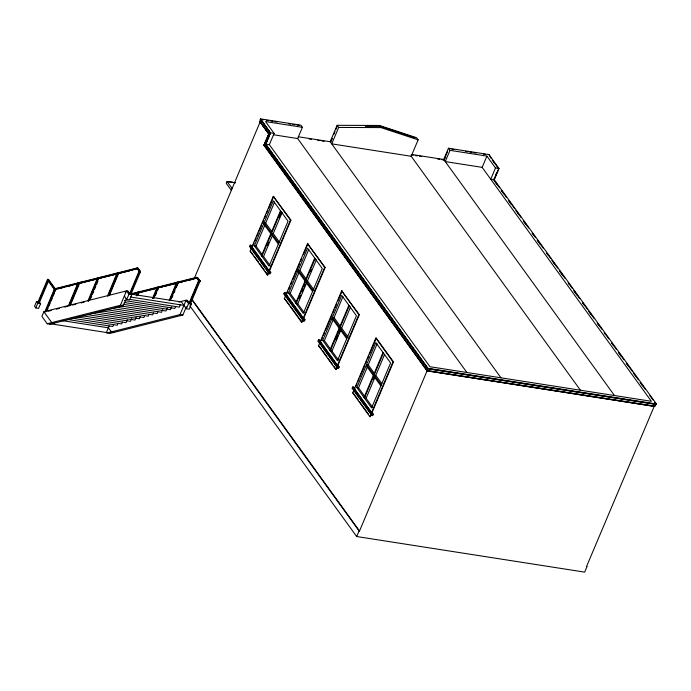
<?xml version="1.0" encoding="UTF-8"?>
<svg xmlns="http://www.w3.org/2000/svg" width="691" height="691" viewBox="0 0 691 691"><rect width="100%" height="100%" fill="white"/><g stroke="black" fill="none" stroke-linecap="round" stroke-linejoin="round"><path stroke-width="1.04" d="M126.375 298.348L123.257 305.733L50.046 324.191L47.213 323.742L41.909 316.418L43.887 311.736L45.554 311.701L55.081 288.674L56.023 288.821L55.176 291.317M68.383 305.94L77.91 282.913L78.852 283.06M69.109 305.759L78.627 282.731L85.857 281.297M98.165 278.343L99.115 278.49L99.141 277.946L98.2 277.799L88.673 300.827L87.947 301.008L97.474 277.981L102.285 277.16M118.705 273.014L117.038 273.049L107.511 296.076L108.237 295.895L117.764 272.867L118.705 273.014L109.593 295.066M120.726 272.504L137.906 268.168L140.333 272.107L139.392 271.96L136.965 268.022L138.079 268.246L140.532 271.641L130.841 294.591M136.248 295.696L137.509 292.224L138.459 292.371M136.965 295.515L138.235 292.043L139.185 292.189L138.33 294.686M153.229 298.4L157.798 287.102L158.749 287.257M169.183 300.49L176.637 282.351L177.587 282.507L173.398 283.56M169.9 300.309L177.362 282.17L182.355 281.297M131.281 293.787L196.564 277.333L199.189 280.796L189.498 303.746L189.084 303.185L198.783 280.226L199.725 280.373L199.941 281.41L198.991 281.263L196.538 277.868L196.564 277.333L197.686 277.549L200.131 280.943L190.44 303.893M131.255 294.331L197.488 278.024L197.514 277.48L184.376 280.788M44.829 311.883L54.459 288.829L47.575 279.319L37.884 302.278L39.24 302.986L48.931 280.036L47.377 279.795L54.33 289.399L55.271 289.546L49.329 281.323M38.42 301.855L36.528 301.561L34.55 306.243L35.777 307.944L38.618 308.385L40.596 303.703L39.37 302.002M35.777 307.944L37.755 303.254L36.528 301.561M38.29 302.839L47.99 279.89M48.327 279.941L48.525 279.466L47.575 279.319M46.029 311.771L55.53 289.287L78.351 283.535L69.679 304.057M46.919 310.864L48.154 307.936M48.983 305.983L50.218 303.047M51.048 301.095L52.283 298.158M53.112 296.206L54.347 293.269M69.584 305.837L79.076 283.353L97.915 278.603L90.486 296.197M70.465 304.93L79.137 284.398M88.422 301.086L89.657 298.149M89.554 299.92L98.64 278.413L117.479 273.662L108.401 295.169M90.443 299.022L91.678 296.085M92.508 294.133L93.743 291.196M94.572 289.244L95.807 286.307M96.636 284.355L97.872 281.418M109.118 294.988L118.204 273.481L137.405 268.644L54.33 289.399M186.371 306.726L182.856 315.036L109.653 333.494L106.414 332.501L109.187 325.945M47.213 323.742L120.415 305.284L126.496 290.902L127.913 291.127L129.951 293.951M136.939 268.566L136.965 268.022L54.459 288.829L56.023 288.821M113.618 324.649L112.823 326.523L67.623 319.467M137.88 268.713L137.906 268.168M128.941 294.297L131.782 294.737L129.606 299.885L126.764 299.445L128.941 294.297L126.496 290.902L43.887 311.736L51.747 322.602L54.589 323.043M137.138 268.099L139.582 271.485L129.891 294.444L129.485 293.874L139.176 270.924L140.126 271.071L139.928 271.537M118.049 323.362L117.254 325.228L72.054 318.171M122.48 322.066L121.685 323.941L76.485 316.884M136.714 295.774L137.958 292.837L137.483 292.768M137.44 295.584L138.684 292.656L157.522 287.905M127.308 319.838L126.116 322.645L81.97 315.752M131.739 318.542L130.547 321.35L87.446 314.621M136.17 317.247L134.978 320.054L91.877 313.325M140.204 316.893L139.409 318.767L96.308 312.038M144.635 315.597L143.84 317.471L100.739 310.743M152.504 298.581L157.073 287.292L158.023 287.439M153.704 298.477L158.248 287.724L177.086 282.973L174.192 289.814M155.415 295.618L156.65 292.682M157.479 290.73L158.714 287.793L157.773 287.646M149.066 314.301L148.271 316.176L106.224 309.611M153.497 313.006L152.702 314.88L111.709 308.48M157.928 311.719L157.133 313.593L116.14 307.193M162.756 309.49L161.564 312.297L119.517 305.733M170.064 299.592L173.372 291.766M167.187 308.195L165.995 311.002L122.894 304.273M170.375 300.386L177.812 282.792L197.013 277.946L198.542 280.062M172.085 297.527L172.914 295.567M174.149 292.639L174.978 290.686M176.214 287.75L177.872 283.837M171.618 306.899L170.427 309.706L124.173 302.485M175.652 306.545L174.858 308.419L124.397 300.542M180.377 304.55L179.289 307.124L129.882 299.41M428.005 368.795L265.638 144.324L270.388 133.078L260.438 118.869L300.887 125.183L302.416 127.308L297.666 138.546L466.883 372.492M260.343 119.483L259.79 121.391L269.015 133.864L264.264 145.101L427.349 370.566M259.894 121.53L268.851 134.08L263.867 145.291L268.782 133.821M194.508 277.886L260.032 122.177M106.811 333.053L180.023 314.595L186.095 300.205L187.511 300.43L189.559 303.254L189.084 303.185M196.538 277.868L196.736 277.402M197.488 278.024L197.514 277.48M190.163 302.347L191.39 304.04L189.213 309.197L186.371 308.747L188.548 303.599L186.095 300.205L178.779 302.053M189.973 302.278L195.752 288.596M196.987 285.659L198.645 281.747M190.854 301.371L192.098 298.443M193.748 294.53L194.983 291.602M614.472 395.528L443.726 159.466L448.476 148.228L450.005 150.344L486.905 156.106L495.482 167.973L490.74 179.219L494.281 179.772L656.45 403.967L656.251 404.434L427.772 368.761L265.404 144.281L270.155 133.043M656.45 403.967L427.971 368.294L265.802 144.099L270.552 132.853L260.438 118.869M450.005 150.344L445.254 161.59L482.154 167.352L651.371 401.29L429.983 366.731L269.352 144.652L274.102 133.406L265.517 121.547L302.416 127.308M268.618 270.578L269.559 270.725L270.786 272.427L270.198 273.826L269.248 273.679L249.632 246.557L250.22 245.15L251.17 245.305L252.396 246.998L251.446 246.851M268.022 271.986L268.972 272.133L267.78 274.949L267.305 274.871L250.142 251.135L251.325 248.328L250.859 248.25M273.291 196.33L251.921 246.92L269.093 270.656L290.462 220.066L273.291 196.33L290.928 220.144L269.559 270.725M252.811 246.005L254.072 243.025M254.91 241.047L256.162 238.067M257.009 236.089L258.261 233.109M259.099 231.122L261.613 225.171M262.45 223.193L263.712 220.213M264.549 218.226L265.802 215.255M266.64 213.269L267.901 210.297M268.739 208.311L273.766 196.408M254.34 245.806L273.334 200.839L288.043 221.18L269.049 266.147L254.34 245.806L255.99 246.065L261.949 254.305M255.99 246.065L264.886 225.007M271.649 231.355L265.69 223.115L274.586 202.057M261.492 255.696L280.486 210.729M280.892 211.291L261.898 256.257L263.556 256.516L270.112 265.586M267.59 245.426L268.808 242.55M279.311 217.691L281.332 212.906M263.556 256.516L272.444 235.458M279.803 242.636L273.247 233.567L282.144 212.508M267.305 274.871L268.497 272.064L266.044 268.669M269.248 273.679L269.844 272.28L250.22 245.15M500.94 377.804L330.194 141.741L337.13 125.313L379.428 125.468L416.604 137.725L418.141 139.841L411.197 156.27L580.414 390.216M330.877 141.318L332.112 138.407M333.744 134.52L334.98 131.61M335.8 129.675L337.027 126.764M330.98 141.456L332.207 138.546M337.13 125.313L338.668 127.438L331.723 143.866L411.197 156.27M302.848 317.903L303.79 318.059L305.016 319.752L304.429 321.151L303.479 321.004L283.863 293.882L284.459 292.474L285.4 292.63L286.627 294.323L287.888 291.343M302.805 320.399L301.544 322.196L284.372 298.46L285.564 295.653L285.089 295.575M307.521 243.664L286.152 294.245L303.323 317.981L324.692 267.391L307.521 243.664L325.159 267.469L303.79 318.059M288.726 289.365L289.978 286.385M290.816 284.398L292.077 281.427M292.915 279.44L299.618 263.573M300.455 261.587L301.708 258.615M303.384 254.642L307.996 243.733M288.57 293.131L307.564 248.164L322.274 268.505L303.28 313.472L288.57 293.131L290.22 293.39L296.776 302.459M290.22 293.39L299.117 272.332M306.476 279.501L299.92 270.44L308.817 249.382M295.722 303.021L314.716 258.054M315.122 258.615L296.128 303.582L297.786 303.841L304.342 312.911M299.402 298.495L300.611 295.618M302.226 291.792L303.444 288.924M304.247 287.007L305.465 284.139M310.708 271.71L311.52 269.801M297.786 303.841L306.683 282.783M314.034 289.961L307.478 280.892L316.374 259.833M301.544 322.196L302.727 319.389L286.178 296.499M303.479 321.004L304.075 319.605L284.459 292.474M337.001 365.124L337.951 365.271L339.177 366.973L338.581 368.372L337.631 368.225L318.015 341.104L318.611 339.696L319.553 339.842L320.779 341.544L319.838 341.397M336.405 366.532L337.355 366.679L336.171 369.486L335.696 369.417L318.525 345.681L319.717 342.874L319.242 342.796M341.674 290.876L320.313 341.466L337.476 365.202L358.845 314.612L341.674 290.876L359.32 314.69L337.951 365.271M321.203 340.551L322.455 337.571M323.293 335.593L324.554 332.613M325.392 330.626L332.095 314.759M332.932 312.773L334.194 309.801M335.031 307.815L336.707 303.85M337.959 300.87L342.149 290.954M322.723 340.352L341.717 295.385L356.435 315.727L337.433 360.693L322.723 340.352L324.381 340.611L330.937 349.672M324.381 340.611L333.269 319.553M340.032 325.902L334.073 317.661L342.969 296.603M329.875 350.242L348.869 305.275M349.275 305.837L330.281 350.803L331.939 351.063L338.495 360.132M335.981 339.972L338.003 335.187M338.806 333.269L340.024 330.402M331.939 351.063L340.836 330.004M348.195 337.173L341.63 328.113L350.527 307.054M335.696 369.417L336.88 366.601L322.17 346.26M337.631 368.225L338.227 366.817L318.611 339.696M447.561 151.579L444.002 160.01L441.877 159.681M444.097 160.157L445.289 157.341M371.153 412.346L372.103 412.492L373.33 414.185L372.734 415.593L371.793 415.446L352.168 388.325L352.764 386.917L353.714 387.064L354.941 388.757L353.991 388.61M370.566 413.754L371.508 413.9L370.324 416.708L369.849 416.638L352.686 392.903L353.87 390.095L354.345 390.165M375.835 338.098L354.466 388.688L371.628 412.423L392.998 361.834L375.835 338.098L376.301 338.175L393.473 361.903L372.103 412.492M355.779 386.779L357.031 383.799M357.869 381.821L359.13 378.841M359.968 376.854L364.572 365.945M365.409 363.958L366.671 360.987M367.508 359L368.761 356.029M369.599 354.042L376.301 338.175M356.876 387.573L375.869 342.606L390.588 362.948L371.594 407.915L356.876 387.573L358.534 387.832L365.09 396.893M358.534 387.832L367.431 366.774M374.185 373.123L368.225 364.874L377.122 343.824M364.027 397.463L383.021 352.496M383.436 353.058L364.442 398.025L366.092 398.284L372.648 407.345M373.365 379.532L374.582 376.664M366.092 398.284L374.988 377.226M381.752 383.574L375.792 375.334L384.688 354.276M369.849 416.638L371.032 413.823M371.793 415.446L372.38 414.039L352.764 386.917M482.154 167.352L486.905 156.106M448.476 148.228L488.917 154.542L491.275 158.541M493.65 179.919L494.834 177.112M495.628 175.238L496.812 172.422M493.884 179.954L498.237 169.649M494.281 179.772L499.032 168.526L488.917 154.542M654.247 406.239L586.581 566.439L587.048 566.508L584.681 572.131L356.668 536.527L359.044 530.913L191.796 299.687M427.772 368.761L427.971 368.294M359.044 530.913L359.519 530.982L427.254 370.428M263.867 145.291L427.055 370.894L654.584 406.42L654.783 405.954M656.148 404.295L427.91 368.657L427.116 370.531L655.12 406.127L655.914 404.252L654.653 402.507M57.068 288.562L77.815 283.327M87.947 280.771L91.091 279.976M93.181 279.449L97.371 278.395M104.376 276.625L116.934 273.463M58.079 288.838L64.298 287.266M66.379 286.748L72.598 285.176M74.671 284.649L78.826 283.604M79.551 283.422L97.345 278.939M99.115 278.49L102.251 277.696M104.35 277.169L110.629 275.588M112.719 275.061L116.909 274.007M121.711 272.79L117.729 273.411M123.732 272.28L129.796 270.751M48.102 311.244L51.22 310.466M56.403 309.153L59.521 308.367M64.704 307.063L67.822 306.277M72.719 305.042L75.863 304.247M81.089 302.926L84.233 302.14M124.881 291.887L127.913 291.127M132.231 293.943L139.185 292.189M140.23 291.922L146.509 290.341M148.6 289.814L154.879 288.225M159.794 286.99L162.929 286.195M165.028 285.668L171.308 284.087M132.767 294.15L137.958 292.837M140.204 292.466L144.384 291.412M146.483 290.885L155.898 288.51M159.768 287.534L162.903 286.739M165.002 286.212L171.282 284.632M173.372 284.105L177.561 283.042M178.287 282.861L182.329 281.842M187.382 280.572L193.445 279.043M185.49 300.939L187.511 300.43M365.297 125.892L379.229 125.935L414.945 137.716M365.401 126.03L379.229 125.935M338.668 127.438L380.957 127.585L418.141 139.841M234.741 182.64L227.054 181.465L226.259 183.34L231.433 190.483M260.239 119.336L263.392 119.828M266.553 120.32L268.652 120.657M270.76 120.985L272.867 121.314M274.966 121.642L277.074 121.97M288.639 123.775L290.747 124.104M292.846 124.432L294.953 124.76M297.061 125.088L299.16 125.416M451.905 149.265L454.004 149.593M465.579 151.398L467.677 151.726M469.785 152.055L471.893 152.383M473.991 152.711L476.099 153.039M483.458 154.188L485.566 154.516M298.262 136.758L330.194 141.741M411.793 154.482L443.726 159.466M270.552 132.853L274.102 133.406M495.482 167.973L499.032 168.526M309.257 138.977L311.373 139.306M317.739 140.299L319.864 140.627M321.98 140.964L324.105 141.292M411.119 154.879L413.235 155.207M415.36 155.544L417.476 155.872M419.601 156.201L421.726 156.537M437.636 159.016L439.752 159.353M273.42 134.762L297.666 138.546M265.802 144.099L269.352 144.652M264.264 145.101L427.288 370.929M235.579 182.795L227.054 181.465L232.219 188.608M290.462 220.066L290.928 220.144M265.69 223.115L264.031 222.856L278.749 243.197M271.589 233.308L273.247 233.567M249.632 246.557L250.574 246.704M250.142 251.135L253.07 254.599M324.692 267.391L325.159 267.469M299.92 270.44L298.262 270.181L312.98 290.522M269.844 272.28L270.786 272.427M305.828 280.632L307.478 280.892M283.863 293.882L284.804 294.029M285.677 294.176L286.627 294.323M138.977 271.39L139.452 271.468M139.582 271.485L140.532 271.641M198.585 280.701L199.051 280.771M199.189 280.796L200.131 280.943M284.372 298.46L289.14 304.472M177.337 282.714L177.812 282.792M176.611 282.895L177.086 282.973M358.845 314.612L359.32 314.69M97.44 278.525L97.915 278.603M334.073 317.661L332.414 317.402L347.132 337.744M78.601 283.275L79.076 283.353M138.209 292.578L139.15 292.725M77.876 283.457L78.351 283.535M302.252 319.311L303.202 319.458M304.075 319.605L305.016 319.752M47.791 280.356L48.733 280.503M129.485 293.874L130.426 294.02M131.005 294.09L181.465 301.967L186.371 308.747M188.548 303.599L191.39 304.04M339.981 327.854L341.63 328.113M130.305 296.992L183.918 305.362M55.055 289.218L55.997 289.365M120.415 305.284L123.257 305.733M180.023 314.595L182.856 315.036M318.015 341.104L318.966 341.25M318.525 345.681L321.453 349.145M37.884 302.278L39.24 302.986M37.755 303.254L40.596 303.703M392.998 361.834L393.473 361.903M427.185 370.791L654.584 406.42M368.225 364.874L366.575 364.623L381.285 384.965M62.138 320.598L108.392 327.819L111.355 331.905L114.188 332.354M338.227 366.817L339.177 366.973M50.702 323.803L106.414 332.501M374.133 375.075L375.792 375.334M352.168 388.325L353.118 388.472M352.686 392.903L353.153 392.972M372.38 414.039L373.33 414.185M395.658 131.463L415.041 137.855M493.728 161.936L498.021 167.87M492.26 160.2L494.1 162.748M497.166 166.98L498.392 168.682M494.514 180.826L499.567 187.814M501.459 190.431L506.512 197.41M509.034 200.908L514.717 208.76M517.879 213.13L521.031 217.492M523.562 220.982L528.606 227.97M532.398 233.204L535.551 237.566M537.451 240.183L543.135 248.043M546.918 253.277L550.71 258.52M553.862 262.882L557.654 268.117M559.546 270.734L565.229 278.594M568.391 282.956L572.174 288.199M574.066 290.816L579.749 298.667M582.91 303.038L587.333 309.145M589.855 312.634L594.277 318.75M597.43 323.112L601.852 329.227M604.375 332.716L608.797 338.823M611.95 343.185L616.372 349.3M618.894 352.79L623.947 359.778M626.478 363.267L632.161 371.119M635.314 375.489L638.467 379.851M640.367 382.469L645.42 389.456M649.834 395.563L652.995 399.925M654.887 402.551L656.251 404.434M494.281 180.792L496.803 184.281M501.225 190.396L503.748 193.886M508.801 200.865L511.323 204.363M515.745 210.47L518.267 213.96M523.32 220.947L525.851 224.437M532.165 233.169L533.426 234.914M537.209 240.148L540.371 244.51M546.685 253.243L547.946 254.988M551.738 260.231L554.89 264.593M559.313 270.699L562.465 275.07M568.149 282.921L569.41 284.666M573.832 290.781L576.994 295.143M582.668 302.995L584.569 305.621M588.352 310.855L590.883 314.345M597.197 323.077L599.088 325.694M604.141 332.673L605.402 334.427M611.716 343.151L613.608 345.768M618.661 352.755L621.183 356.245M626.236 363.233L628.136 365.85M633.181 372.829L635.711 376.319M640.125 382.434L642.656 385.923M379.428 125.468L380.957 127.585M260.576 119.517L270.388 133.078M260.127 121.573L269.015 133.864M260.265 122.212L268.238 133.233M263.634 223.789L278.352 244.139M297.864 271.114L312.582 291.464M332.025 318.335L346.735 338.676M366.178 365.556L380.888 385.898M371.508 413.9L372.734 415.593M251.325 248.328L259.298 259.35M260.524 261.043L264.817 266.976M319.717 342.874L320.944 344.567M354.483 390.942L358.776 396.876M360.002 398.569L364.295 404.503M365.522 406.196L369.815 412.13M254.297 256.301L258.581 262.235M259.807 263.927L264.1 269.861M265.327 271.554L267.78 274.949M290.367 306.165L302.01 322.274M322.68 350.838L326.973 356.772M328.199 358.474L332.492 364.407M333.718 366.1L336.171 369.486M353.766 393.827L358.059 399.761M359.285 401.454L368.484 414.168M197.997 278.723L199.017 280.14M191.64 298.883L359.519 530.982M189.852 305.906L356.668 536.527M124.32 296.059L126.764 299.445M48.525 279.466L55.401 288.976M49.648 323.638L50.046 324.191"/></g></svg>
